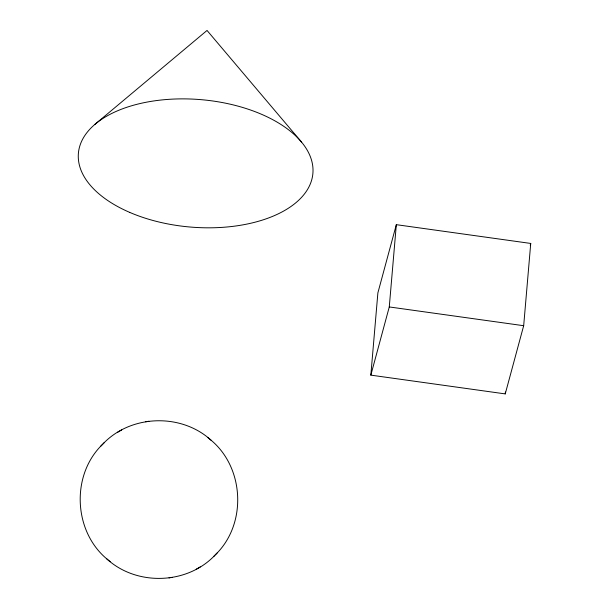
<?xml version="1.0" encoding="UTF-8"?>
<svg xmlns="http://www.w3.org/2000/svg" width="609" height="609" viewBox="0 0 609 609"><rect width="100%" height="100%" fill="white"/><g stroke="black" fill="none" stroke-linecap="round" stroke-linejoin="round"><path stroke-width="0.91" d="M370.835 375.136L377.884 292.868L396.33 224.675L530.736 243.44L523.679 325.708L505.242 393.901L370.835 375.136L389.273 306.944L396.33 224.675M505.242 393.901L505.401 392.013M530.241 245.26L530.736 243.44M102.282 444.623C70.499 475.522 73.499 532.654 108.273 560.097M215.632 554.533C247.421 523.633 244.422 466.502 209.648 439.051M102.898 444.007C130.737 414.424 181.543 412.894 211.3 440.429M106.621 558.719C136.37 586.261 187.184 584.731 215.023 555.149M100.79 446.153L104.345 442.53M213.576 556.626L217.124 553.002M94.783 124.48L207.037 30.45L301.6 142.163M117.644 432.268L119.516 431.195M119.904 430.966L121.693 429.946M196.22 569.209L198.009 568.189M198.397 567.961L200.27 566.888M145.551 421.755L146.921 421.557M170.992 577.598L172.362 577.401M147.705 421.428L148.923 421.253M168.99 577.903L170.215 577.72M389.273 306.944L523.679 325.708M207.707 437.445L209.283 438.754M108.638 560.394L110.214 561.711M129.709 212.389A117.682 63.922 4.9 0 0 312.706 175.072A117.682 63.922 4.9 0 0 144.508 102.578A117.682 63.922 4.9 0 0 129.709 212.389"/></g></svg>
